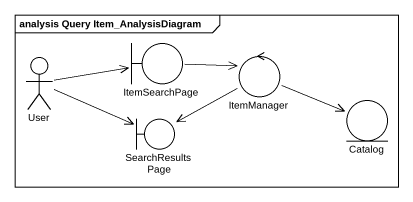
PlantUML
@startuml
mainframe analysis Query Item_AnalysisDiagram
actor User
boundary ItemSearchPage
control ItemManager
entity Catalog
boundary SearchResultsPage
User -right-> ItemSearchPage
User -right-> SearchResultsPage
ItemSearchPage -right-> ItemManager
ItemManager -right-> Catalog
ItemManager --> SearchResultsPage
@enduml
